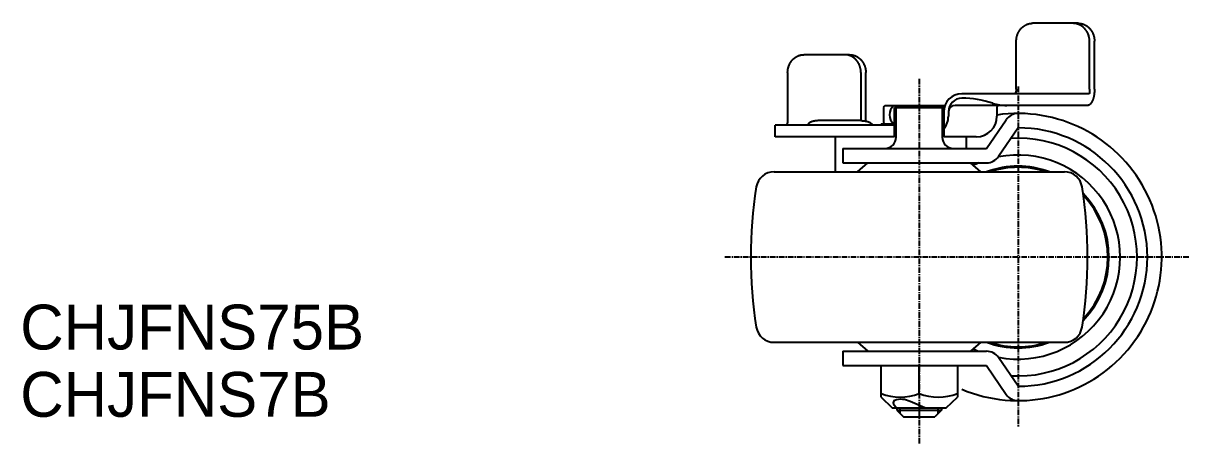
# Model space of a CAD drawing. Extents: x -2392 to -2126, y -907 to -440.
# Drawn here: x -2385.8 to -2126.4, y -907 to -813.3 of the extents above; entities that cross this region are included whole.
import ezdxf

# ---------------------------------------------------------------- set-up
doc = ezdxf.new("R2010")
doc.units = 0
doc.linetypes.add('CENTER', pattern=[2, 1.25, -0.25, 0.25, -0.25])
doc.layers.get('0').update_dxf_attribs({"linetype": 'CONTINUOUS'})
doc.layers.add('CENTER', color=1, linetype='CENTER')

msp = doc.modelspace()

# ---------------------------------------------------------------- linework, layer by layer
at = {"color": 7, "linetype": 'CONTINUOUS'}
for p, q in [((-2150.95, -813.29), (-2161.11, -813.29)), ((-2164.74, -827.99), (-2164.74, -817.29)), ((-2148.42, -827.99), (-2148.42, -817.29)), ((-2148.42, -827.99), (-2148.42, -817.29)), ((-2147.32, -827.99), (-2147.32, -817.29)), ((-2201.85, -820.29), (-2212.01, -820.29)), ((-2215.64, -824.29), (-2215.64, -834.99)), ((-2199.33, -824.29), (-2199.33, -834.99)), ((-2198.23, -834.99), (-2198.23, -824.29)), ((-2148.48, -828.99), (-2176.85, -828.99)), ((-2194.29, -832.06), (-2194.29, -835.32)), ((-2180.63, -831.69), (-2193.97, -831.69)), ((-2191.85, -838.59), (-2191.85, -832.09)), ((-2191.85, -832.09), (-2180.85, -832.09)), ((-2191.48, -838.69), (-2191.48, -832.09)), ((-2181.22, -832.09), (-2181.22, -838.69)), ((-2180.85, -832.09), (-2180.85, -838.59)), ((-2148.85, -831.59), (-2178.35, -831.59)), ((-2169.03, -831.99), (-2169.03, -833.99)), ((-2199.35, -834.99), (-2208.64, -834.99)), ((-2179.85, -832.99), (-2179.85, -833.99)), ((-2171.35, -841.19), (-2167, -834.79)), ((-2191.85, -835.99), (-2218.4, -835.99)), ((-2218.4, -838.59), (-2218.4, -835.99)), ((-2194.85, -835.69), (-2191.85, -835.69)), ((-2194.85, -835.69), (-2194.85, -835.99)), ((-2164.35, -836.59), (-2168.71, -842.99)), ((-2191.85, -838.59), (-2218.4, -838.59)), ((-2204.95, -846.39), (-2204.95, -838.59)), ((-2173.63, -838.59), (-2180.85, -838.59)), ((-2175.85, -841.19), (-2175.85, -838.59)), ((-2203.35, -841.19), (-2171.35, -841.19)), ((-2203.35, -841.19), (-2203.35, -844.39)), ((-2203.35, -844.39), (-2171.35, -844.39)), ((-2200.05, -846.39), (-2197.8, -844.39)), ((-2172.65, -846.39), (-2174.9, -844.39)), ((-2218.67, -846.39), (-2154.03, -846.39)), ((-2218.67, -884.39), (-2154.03, -884.39)), ((-2200.05, -884.39), (-2197.8, -886.39)), ((-2172.65, -884.39), (-2174.9, -886.39)), ((-2203.35, -886.39), (-2171.35, -886.39)), ((-2203.35, -886.39), (-2203.35, -889.59)), ((-2203.35, -889.59), (-2171.35, -889.59)), ((-2194.85, -896.59), (-2194.85, -889.59)), ((-2186.35, -895.83), (-2186.35, -889.59)), ((-2177.85, -889.59), (-2177.85, -896.59)), ((-2171.35, -889.59), (-2167, -895.99)), ((-2164.35, -894.19), (-2168.71, -887.79)), ((-2194.85, -896.59), (-2192.35, -898.99)), ((-2185.08, -898.99), (-2188.37, -897.59)), ((-2180.35, -898.99), (-2177.85, -896.59)), ((-2192.35, -898.99), (-2180.35, -898.99)), ((-2191.83, -898.49), (-2192.07, -898.06)), ((-2191.5, -898.99), (-2191.83, -898.49)), ((-2191.35, -898.99), (-2191.35, -899.49)), ((-2191.35, -899.49), (-2181.35, -899.49)), ((-2191.35, -899.49), (-2189.85, -900.99)), ((-2181.35, -899.49), (-2182.85, -900.99)), ((-2181.35, -898.99), (-2181.35, -899.49)), ((-2189.85, -900.99), (-2182.85, -900.99))]:
    msp.add_line(p, q, dxfattribs=at)
at = {"color": 3, "linetype": 'CONTINUOUS'}
for p, q in [((-2190.6, -900.24), (-2190.6, -898.99)), ((-2182.1, -900.24), (-2182.1, -898.99))]:
    msp.add_line(p, q, dxfattribs=at)
at = {"color": 7, "linetype": 'CONTINUOUS'}
for points in [[(-2164.74, -817.29, 0), (-2164.74, -817.24, 0), (-2164.74, -817.19, 0), (-2164.73, -817.14, 0), (-2164.73, -817.09, 0), (-2164.73, -817.04, 0), (-2164.73, -816.99, 0), (-2164.72, -816.94, 0), (-2164.72, -816.89, 0), (-2164.71, -816.85, 0), (-2164.71, -816.8, 0), (-2164.7, -816.75, 0), (-2164.7, -816.7, 0), (-2164.69, -816.65, 0), (-2164.68, -816.6, 0), (-2164.68, -816.55, 0), (-2164.67, -816.51, 0), (-2164.66, -816.46, 0), (-2164.65, -816.41, 0), (-2164.64, -816.36, 0), (-2164.63, -816.31, 0), (-2164.62, -816.27, 0), (-2164.61, -816.22, 0), (-2164.59, -816.17, 0), (-2164.58, -816.13, 0), (-2164.57, -816.08, 0), (-2164.55, -816.03, 0), (-2164.54, -815.99, 0), (-2164.52, -815.94, 0), (-2164.51, -815.89, 0), (-2164.49, -815.85, 0), (-2164.48, -815.8, 0), (-2164.46, -815.76, 0), (-2164.44, -815.71, 0), (-2164.43, -815.67, 0), (-2164.41, -815.62, 0), (-2164.39, -815.58, 0), (-2164.37, -815.53, 0), (-2164.35, -815.49, 0), (-2164.33, -815.45, 0), (-2164.31, -815.4, 0), (-2164.29, -815.36, 0), (-2164.27, -815.32, 0), (-2164.24, -815.27, 0), (-2164.22, -815.23, 0), (-2164.2, -815.19, 0), (-2164.17, -815.15, 0), (-2164.15, -815.11, 0), (-2164.13, -815.07, 0), (-2164.1, -815.02, 0), (-2164.08, -814.98, 0), (-2164.05, -814.94, 0), (-2164.02, -814.9, 0), (-2164, -814.86, 0), (-2163.97, -814.83, 0), (-2163.94, -814.79, 0), (-2163.91, -814.75, 0), (-2163.89, -814.71, 0), (-2163.86, -814.67, 0), (-2163.83, -814.64, 0), (-2163.8, -814.6, 0), (-2163.77, -814.56, 0), (-2163.74, -814.53, 0), (-2163.71, -814.49, 0), (-2163.67, -814.46, 0), (-2163.64, -814.42, 0), (-2163.61, -814.39, 0), (-2163.58, -814.36, 0), (-2163.55, -814.32, 0), (-2163.51, -814.29, 0), (-2163.48, -814.26, 0), (-2163.45, -814.23, 0), (-2163.41, -814.2, 0), (-2163.38, -814.16, 0), (-2163.34, -814.13, 0), (-2163.31, -814.1, 0), (-2163.27, -814.08, 0), (-2163.23, -814.05, 0), (-2163.2, -814.02, 0), (-2163.16, -813.99, 0), (-2163.13, -813.96, 0), (-2163.09, -813.93, 0), (-2163.05, -813.91, 0), (-2163.01, -813.88, 0), (-2162.98, -813.86, 0), (-2162.94, -813.83, 0), (-2162.9, -813.81, 0), (-2162.86, -813.78, 0), (-2162.82, -813.76, 0), (-2162.78, -813.74, 0), (-2162.74, -813.72, 0), (-2162.7, -813.69, 0), (-2162.66, -813.67, 0), (-2162.62, -813.65, 0), (-2162.58, -813.63, 0), (-2162.54, -813.61, 0), (-2162.5, -813.59, 0), (-2162.46, -813.57, 0), (-2162.42, -813.55, 0), (-2162.37, -813.54, 0), (-2162.33, -813.52, 0), (-2162.29, -813.5, 0), (-2162.25, -813.49, 0), (-2162.21, -813.47, 0), (-2162.16, -813.46, 0), (-2162.12, -813.45, 0), (-2162.08, -813.43, 0), (-2162.04, -813.42, 0), (-2161.99, -813.41, 0), (-2161.95, -813.4, 0), (-2161.91, -813.38, 0), (-2161.86, -813.37, 0), (-2161.82, -813.36, 0), (-2161.77, -813.35, 0), (-2161.73, -813.35, 0), (-2161.69, -813.34, 0), (-2161.64, -813.33, 0), (-2161.6, -813.32, 0), (-2161.56, -813.32, 0), (-2161.51, -813.31, 0), (-2161.47, -813.31, 0), (-2161.42, -813.3, 0), (-2161.38, -813.3, 0), (-2161.33, -813.29, 0), (-2161.29, -813.29, 0), (-2161.24, -813.29, 0), (-2161.2, -813.29, 0), (-2161.16, -813.29, 0), (-2161.11, -813.29, 0)], [(-2148.42, -817.29, 0), (-2148.42, -817.24, 0), (-2148.42, -817.19, 0), (-2148.43, -817.14, 0), (-2148.43, -817.09, 0), (-2148.43, -817.04, 0), (-2148.43, -816.99, 0), (-2148.44, -816.94, 0), (-2148.44, -816.89, 0), (-2148.45, -816.85, 0), (-2148.45, -816.8, 0), (-2148.46, -816.75, 0), (-2148.46, -816.7, 0), (-2148.47, -816.65, 0), (-2148.48, -816.6, 0), (-2148.49, -816.55, 0), (-2148.5, -816.51, 0), (-2148.5, -816.46, 0), (-2148.51, -816.41, 0), (-2148.52, -816.36, 0), (-2148.54, -816.31, 0), (-2148.55, -816.27, 0), (-2148.56, -816.22, 0), (-2148.57, -816.17, 0), (-2148.59, -816.13, 0), (-2148.6, -816.08, 0), (-2148.61, -816.03, 0), (-2148.63, -815.99, 0), (-2148.64, -815.94, 0), (-2148.66, -815.89, 0), (-2148.68, -815.85, 0), (-2148.69, -815.8, 0), (-2148.71, -815.76, 0), (-2148.73, -815.71, 0), (-2148.75, -815.67, 0), (-2148.76, -815.62, 0), (-2148.78, -815.58, 0), (-2148.8, -815.53, 0), (-2148.82, -815.49, 0), (-2148.85, -815.45, 0), (-2148.87, -815.4, 0), (-2148.89, -815.36, 0), (-2148.91, -815.32, 0), (-2148.94, -815.27, 0), (-2148.96, -815.23, 0), (-2148.98, -815.19, 0), (-2149.01, -815.15, 0), (-2149.03, -815.11, 0), (-2149.06, -815.07, 0), (-2149.08, -815.02, 0), (-2149.11, -814.98, 0), (-2149.14, -814.94, 0), (-2149.16, -814.9, 0), (-2149.19, -814.86, 0), (-2149.22, -814.83, 0), (-2149.25, -814.79, 0), (-2149.28, -814.75, 0), (-2149.31, -814.71, 0), (-2149.34, -814.67, 0), (-2149.37, -814.64, 0), (-2149.4, -814.6, 0), (-2149.43, -814.56, 0), (-2149.46, -814.53, 0), (-2149.49, -814.49, 0), (-2149.53, -814.46, 0), (-2149.56, -814.42, 0), (-2149.59, -814.39, 0), (-2149.63, -814.36, 0), (-2149.66, -814.32, 0), (-2149.69, -814.29, 0), (-2149.73, -814.26, 0), (-2149.76, -814.23, 0), (-2149.8, -814.2, 0), (-2149.84, -814.16, 0), (-2149.87, -814.13, 0), (-2149.91, -814.1, 0), (-2149.94, -814.08, 0), (-2149.98, -814.05, 0), (-2150.02, -814.02, 0), (-2150.06, -813.99, 0), (-2150.1, -813.96, 0), (-2150.13, -813.93, 0), (-2150.17, -813.91, 0), (-2150.21, -813.88, 0), (-2150.25, -813.86, 0), (-2150.29, -813.83, 0), (-2150.33, -813.81, 0), (-2150.37, -813.78, 0), (-2150.41, -813.76, 0), (-2150.45, -813.74, 0), (-2150.49, -813.72, 0), (-2150.54, -813.69, 0), (-2150.58, -813.67, 0), (-2150.62, -813.65, 0), (-2150.66, -813.63, 0), (-2150.7, -813.61, 0), (-2150.75, -813.59, 0), (-2150.79, -813.57, 0), (-2150.83, -813.55, 0), (-2150.88, -813.54, 0), (-2150.92, -813.52, 0), (-2150.96, -813.5, 0), (-2151.01, -813.49, 0), (-2151.05, -813.47, 0), (-2151.09, -813.46, 0), (-2151.14, -813.45, 0), (-2151.18, -813.43, 0), (-2151.23, -813.42, 0), (-2151.27, -813.41, 0), (-2151.32, -813.4, 0), (-2151.36, -813.38, 0), (-2151.41, -813.37, 0), (-2151.45, -813.36, 0), (-2151.5, -813.35, 0), (-2151.54, -813.35, 0), (-2151.59, -813.34, 0), (-2151.63, -813.33, 0), (-2151.68, -813.32, 0), (-2151.73, -813.32, 0), (-2151.77, -813.31, 0), (-2151.82, -813.31, 0), (-2151.86, -813.3, 0), (-2151.91, -813.3, 0), (-2151.96, -813.29, 0), (-2152, -813.29, 0), (-2152.05, -813.29, 0), (-2152.09, -813.29, 0), (-2152.14, -813.29, 0), (-2152.19, -813.29, 0)], [(-2150.95, -813.29, 0), (-2150.9, -813.29, 0), (-2150.86, -813.29, 0), (-2150.82, -813.29, 0), (-2150.77, -813.29, 0), (-2150.73, -813.29, 0), (-2150.68, -813.3, 0), (-2150.64, -813.3, 0), (-2150.59, -813.31, 0), (-2150.55, -813.31, 0), (-2150.51, -813.32, 0), (-2150.46, -813.32, 0), (-2150.42, -813.33, 0), (-2150.37, -813.34, 0), (-2150.33, -813.35, 0), (-2150.29, -813.35, 0), (-2150.24, -813.36, 0), (-2150.2, -813.37, 0), (-2150.16, -813.38, 0), (-2150.11, -813.4, 0), (-2150.07, -813.41, 0), (-2150.03, -813.42, 0), (-2149.98, -813.43, 0), (-2149.94, -813.45, 0), (-2149.9, -813.46, 0), (-2149.85, -813.47, 0), (-2149.81, -813.49, 0), (-2149.77, -813.5, 0), (-2149.73, -813.52, 0), (-2149.69, -813.54, 0), (-2149.64, -813.55, 0), (-2149.6, -813.57, 0), (-2149.56, -813.59, 0), (-2149.52, -813.61, 0), (-2149.48, -813.63, 0), (-2149.44, -813.65, 0), (-2149.4, -813.67, 0), (-2149.36, -813.69, 0), (-2149.32, -813.72, 0), (-2149.28, -813.74, 0), (-2149.24, -813.76, 0), (-2149.2, -813.78, 0), (-2149.16, -813.81, 0), (-2149.12, -813.83, 0), (-2149.09, -813.86, 0), (-2149.05, -813.88, 0), (-2149.01, -813.91, 0), (-2148.97, -813.93, 0), (-2148.94, -813.96, 0), (-2148.9, -813.99, 0), (-2148.86, -814.02, 0), (-2148.83, -814.05, 0), (-2148.79, -814.08, 0), (-2148.75, -814.1, 0), (-2148.72, -814.13, 0), (-2148.68, -814.16, 0), (-2148.65, -814.2, 0), (-2148.62, -814.23, 0), (-2148.58, -814.26, 0), (-2148.55, -814.29, 0), (-2148.51, -814.32, 0), (-2148.48, -814.36, 0), (-2148.45, -814.39, 0), (-2148.42, -814.42, 0), (-2148.39, -814.46, 0), (-2148.35, -814.49, 0), (-2148.32, -814.53, 0), (-2148.29, -814.56, 0), (-2148.26, -814.6, 0), (-2148.23, -814.64, 0), (-2148.2, -814.67, 0), (-2148.18, -814.71, 0), (-2148.15, -814.75, 0), (-2148.12, -814.79, 0), (-2148.09, -814.83, 0), (-2148.06, -814.86, 0), (-2148.04, -814.9, 0), (-2148.01, -814.94, 0), (-2147.99, -814.98, 0), (-2147.96, -815.02, 0), (-2147.94, -815.07, 0), (-2147.91, -815.11, 0), (-2147.89, -815.15, 0), (-2147.86, -815.19, 0), (-2147.84, -815.23, 0), (-2147.82, -815.27, 0), (-2147.8, -815.32, 0), (-2147.77, -815.36, 0), (-2147.75, -815.4, 0), (-2147.73, -815.45, 0), (-2147.71, -815.49, 0), (-2147.69, -815.53, 0), (-2147.67, -815.58, 0), (-2147.65, -815.62, 0), (-2147.64, -815.67, 0), (-2147.62, -815.71, 0), (-2147.6, -815.76, 0), (-2147.58, -815.8, 0), (-2147.57, -815.85, 0), (-2147.55, -815.89, 0), (-2147.54, -815.94, 0), (-2147.52, -815.99, 0), (-2147.51, -816.03, 0), (-2147.49, -816.08, 0), (-2147.48, -816.13, 0), (-2147.47, -816.17, 0), (-2147.46, -816.22, 0), (-2147.44, -816.27, 0), (-2147.43, -816.31, 0), (-2147.42, -816.36, 0), (-2147.41, -816.41, 0), (-2147.4, -816.46, 0), (-2147.39, -816.51, 0), (-2147.39, -816.55, 0), (-2147.38, -816.6, 0), (-2147.37, -816.65, 0), (-2147.36, -816.7, 0), (-2147.36, -816.75, 0), (-2147.35, -816.8, 0), (-2147.35, -816.85, 0), (-2147.34, -816.89, 0), (-2147.34, -816.94, 0), (-2147.33, -816.99, 0), (-2147.33, -817.04, 0), (-2147.33, -817.09, 0), (-2147.33, -817.14, 0), (-2147.33, -817.19, 0), (-2147.32, -817.24, 0), (-2147.32, -817.29, 0)], [(-2215.64, -824.29, 0), (-2215.64, -824.24, 0), (-2215.64, -824.19, 0), (-2215.64, -824.14, 0), (-2215.64, -824.09, 0), (-2215.63, -824.04, 0), (-2215.63, -823.99, 0), (-2215.63, -823.94, 0), (-2215.62, -823.89, 0), (-2215.62, -823.85, 0), (-2215.61, -823.8, 0), (-2215.61, -823.75, 0), (-2215.6, -823.7, 0), (-2215.59, -823.65, 0), (-2215.59, -823.6, 0), (-2215.58, -823.55, 0), (-2215.57, -823.51, 0), (-2215.56, -823.46, 0), (-2215.55, -823.41, 0), (-2215.54, -823.36, 0), (-2215.53, -823.32, 0), (-2215.52, -823.27, 0), (-2215.51, -823.22, 0), (-2215.5, -823.17, 0), (-2215.48, -823.13, 0), (-2215.47, -823.08, 0), (-2215.46, -823.03, 0), (-2215.44, -822.99, 0), (-2215.43, -822.94, 0), (-2215.41, -822.89, 0), (-2215.4, -822.85, 0), (-2215.38, -822.8, 0), (-2215.36, -822.76, 0), (-2215.35, -822.71, 0), (-2215.33, -822.67, 0), (-2215.31, -822.62, 0), (-2215.29, -822.58, 0), (-2215.27, -822.53, 0), (-2215.25, -822.49, 0), (-2215.23, -822.45, 0), (-2215.21, -822.4, 0), (-2215.19, -822.36, 0), (-2215.17, -822.32, 0), (-2215.15, -822.27, 0), (-2215.12, -822.23, 0), (-2215.1, -822.19, 0), (-2215.08, -822.15, 0), (-2215.05, -822.11, 0), (-2215.03, -822.07, 0), (-2215, -822.02, 0), (-2214.98, -821.98, 0), (-2214.95, -821.94, 0), (-2214.93, -821.9, 0), (-2214.9, -821.87, 0), (-2214.87, -821.83, 0), (-2214.85, -821.79, 0), (-2214.82, -821.75, 0), (-2214.79, -821.71, 0), (-2214.76, -821.67, 0), (-2214.73, -821.64, 0), (-2214.7, -821.6, 0), (-2214.67, -821.57, 0), (-2214.64, -821.53, 0), (-2214.61, -821.49, 0), (-2214.58, -821.46, 0), (-2214.55, -821.42, 0), (-2214.51, -821.39, 0), (-2214.48, -821.36, 0), (-2214.45, -821.32, 0), (-2214.42, -821.29, 0), (-2214.38, -821.26, 0), (-2214.35, -821.23, 0), (-2214.31, -821.19, 0), (-2214.28, -821.16, 0), (-2214.25, -821.13, 0), (-2214.21, -821.1, 0), (-2214.17, -821.08, 0), (-2214.14, -821.05, 0), (-2214.1, -821.02, 0), (-2214.07, -820.99, 0), (-2214.03, -820.96, 0), (-2213.99, -820.93, 0), (-2213.95, -820.91, 0), (-2213.92, -820.88, 0), (-2213.88, -820.86, 0), (-2213.84, -820.83, 0), (-2213.8, -820.81, 0), (-2213.76, -820.78, 0), (-2213.72, -820.76, 0), (-2213.68, -820.74, 0), (-2213.64, -820.72, 0), (-2213.6, -820.69, 0), (-2213.56, -820.67, 0), (-2213.52, -820.65, 0), (-2213.48, -820.63, 0), (-2213.44, -820.61, 0), (-2213.4, -820.59, 0), (-2213.36, -820.57, 0), (-2213.32, -820.55, 0), (-2213.28, -820.54, 0), (-2213.24, -820.52, 0), (-2213.19, -820.5, 0), (-2213.15, -820.49, 0), (-2213.11, -820.47, 0), (-2213.07, -820.46, 0), (-2213.02, -820.45, 0), (-2212.98, -820.43, 0), (-2212.94, -820.42, 0), (-2212.9, -820.41, 0), (-2212.85, -820.4, 0), (-2212.81, -820.38, 0), (-2212.77, -820.37, 0), (-2212.72, -820.36, 0), (-2212.68, -820.35, 0), (-2212.63, -820.35, 0), (-2212.59, -820.34, 0), (-2212.55, -820.33, 0), (-2212.5, -820.32, 0), (-2212.46, -820.32, 0), (-2212.41, -820.31, 0), (-2212.37, -820.31, 0), (-2212.33, -820.3, 0), (-2212.28, -820.3, 0), (-2212.24, -820.29, 0), (-2212.19, -820.29, 0), (-2212.15, -820.29, 0), (-2212.1, -820.29, 0), (-2212.06, -820.29, 0), (-2212.01, -820.29, 0)], [(-2199.33, -824.29, 0), (-2199.33, -824.24, 0), (-2199.33, -824.19, 0), (-2199.33, -824.14, 0), (-2199.33, -824.09, 0), (-2199.33, -824.04, 0), (-2199.34, -823.99, 0), (-2199.34, -823.94, 0), (-2199.34, -823.89, 0), (-2199.35, -823.85, 0), (-2199.35, -823.8, 0), (-2199.36, -823.75, 0), (-2199.37, -823.7, 0), (-2199.37, -823.65, 0), (-2199.38, -823.6, 0), (-2199.39, -823.55, 0), (-2199.4, -823.51, 0), (-2199.41, -823.46, 0), (-2199.41, -823.41, 0), (-2199.42, -823.36, 0), (-2199.44, -823.32, 0), (-2199.45, -823.27, 0), (-2199.46, -823.22, 0), (-2199.47, -823.17, 0), (-2199.48, -823.13, 0), (-2199.5, -823.08, 0), (-2199.51, -823.03, 0), (-2199.52, -822.99, 0), (-2199.54, -822.94, 0), (-2199.55, -822.89, 0), (-2199.57, -822.85, 0), (-2199.59, -822.8, 0), (-2199.6, -822.76, 0), (-2199.62, -822.71, 0), (-2199.64, -822.67, 0), (-2199.66, -822.62, 0), (-2199.67, -822.58, 0), (-2199.69, -822.53, 0), (-2199.71, -822.49, 0), (-2199.73, -822.45, 0), (-2199.75, -822.4, 0), (-2199.78, -822.36, 0), (-2199.8, -822.32, 0), (-2199.82, -822.27, 0), (-2199.84, -822.23, 0), (-2199.87, -822.19, 0), (-2199.89, -822.15, 0), (-2199.91, -822.11, 0), (-2199.94, -822.07, 0), (-2199.96, -822.02, 0), (-2199.99, -821.98, 0), (-2200.01, -821.94, 0), (-2200.04, -821.9, 0), (-2200.07, -821.87, 0), (-2200.09, -821.83, 0), (-2200.12, -821.79, 0), (-2200.15, -821.75, 0), (-2200.18, -821.71, 0), (-2200.21, -821.67, 0), (-2200.24, -821.64, 0), (-2200.27, -821.6, 0), (-2200.3, -821.57, 0), (-2200.33, -821.53, 0), (-2200.36, -821.49, 0), (-2200.39, -821.46, 0), (-2200.42, -821.42, 0), (-2200.45, -821.39, 0), (-2200.48, -821.36, 0), (-2200.52, -821.32, 0), (-2200.55, -821.29, 0), (-2200.58, -821.26, 0), (-2200.62, -821.23, 0), (-2200.65, -821.19, 0), (-2200.69, -821.16, 0), (-2200.72, -821.13, 0), (-2200.76, -821.1, 0), (-2200.79, -821.08, 0), (-2200.83, -821.05, 0), (-2200.86, -821.02, 0), (-2200.9, -820.99, 0), (-2200.94, -820.96, 0), (-2200.97, -820.93, 0), (-2201.01, -820.91, 0), (-2201.05, -820.88, 0), (-2201.09, -820.86, 0), (-2201.13, -820.83, 0), (-2201.16, -820.81, 0), (-2201.2, -820.78, 0), (-2201.24, -820.76, 0), (-2201.28, -820.74, 0), (-2201.32, -820.72, 0), (-2201.36, -820.69, 0), (-2201.4, -820.67, 0), (-2201.44, -820.65, 0), (-2201.48, -820.63, 0), (-2201.52, -820.61, 0), (-2201.56, -820.59, 0), (-2201.61, -820.57, 0), (-2201.65, -820.55, 0), (-2201.69, -820.54, 0), (-2201.73, -820.52, 0), (-2201.77, -820.5, 0), (-2201.81, -820.49, 0), (-2201.86, -820.47, 0), (-2201.9, -820.46, 0), (-2201.94, -820.45, 0), (-2201.98, -820.43, 0), (-2202.03, -820.42, 0), (-2202.07, -820.41, 0), (-2202.11, -820.4, 0), (-2202.16, -820.38, 0), (-2202.2, -820.37, 0), (-2202.24, -820.36, 0), (-2202.29, -820.35, 0), (-2202.33, -820.35, 0), (-2202.38, -820.34, 0), (-2202.42, -820.33, 0), (-2202.46, -820.32, 0), (-2202.51, -820.32, 0), (-2202.55, -820.31, 0), (-2202.6, -820.31, 0), (-2202.64, -820.3, 0), (-2202.69, -820.3, 0), (-2202.73, -820.29, 0), (-2202.77, -820.29, 0), (-2202.82, -820.29, 0), (-2202.86, -820.29, 0), (-2202.91, -820.29, 0), (-2202.95, -820.29, 0)], [(-2201.85, -820.29, 0), (-2201.81, -820.29, 0), (-2201.76, -820.29, 0), (-2201.72, -820.29, 0), (-2201.68, -820.29, 0), (-2201.63, -820.29, 0), (-2201.59, -820.3, 0), (-2201.54, -820.3, 0), (-2201.5, -820.31, 0), (-2201.45, -820.31, 0), (-2201.41, -820.32, 0), (-2201.37, -820.32, 0), (-2201.32, -820.33, 0), (-2201.28, -820.34, 0), (-2201.23, -820.35, 0), (-2201.19, -820.35, 0), (-2201.15, -820.36, 0), (-2201.1, -820.37, 0), (-2201.06, -820.38, 0), (-2201.02, -820.4, 0), (-2200.97, -820.41, 0), (-2200.93, -820.42, 0), (-2200.89, -820.43, 0), (-2200.84, -820.45, 0), (-2200.8, -820.46, 0), (-2200.76, -820.47, 0), (-2200.72, -820.49, 0), (-2200.67, -820.5, 0), (-2200.63, -820.52, 0), (-2200.59, -820.54, 0), (-2200.55, -820.55, 0), (-2200.51, -820.57, 0), (-2200.47, -820.59, 0), (-2200.42, -820.61, 0), (-2200.38, -820.63, 0), (-2200.34, -820.65, 0), (-2200.3, -820.67, 0), (-2200.26, -820.69, 0), (-2200.22, -820.72, 0), (-2200.18, -820.74, 0), (-2200.14, -820.76, 0), (-2200.1, -820.78, 0), (-2200.07, -820.81, 0), (-2200.03, -820.83, 0), (-2199.99, -820.86, 0), (-2199.95, -820.88, 0), (-2199.91, -820.91, 0), (-2199.88, -820.93, 0), (-2199.84, -820.96, 0), (-2199.8, -820.99, 0), (-2199.77, -821.02, 0), (-2199.73, -821.05, 0), (-2199.69, -821.08, 0), (-2199.66, -821.1, 0), (-2199.62, -821.13, 0), (-2199.59, -821.16, 0), (-2199.55, -821.19, 0), (-2199.52, -821.23, 0), (-2199.49, -821.26, 0), (-2199.45, -821.29, 0), (-2199.42, -821.32, 0), (-2199.39, -821.36, 0), (-2199.35, -821.39, 0), (-2199.32, -821.42, 0), (-2199.29, -821.46, 0), (-2199.26, -821.49, 0), (-2199.23, -821.53, 0), (-2199.2, -821.57, 0), (-2199.17, -821.6, 0), (-2199.14, -821.64, 0), (-2199.11, -821.67, 0), (-2199.08, -821.71, 0), (-2199.05, -821.75, 0), (-2199.02, -821.79, 0), (-2198.99, -821.83, 0), (-2198.97, -821.87, 0), (-2198.94, -821.9, 0), (-2198.91, -821.94, 0), (-2198.89, -821.98, 0), (-2198.86, -822.02, 0), (-2198.84, -822.07, 0), (-2198.81, -822.11, 0), (-2198.79, -822.15, 0), (-2198.77, -822.19, 0), (-2198.74, -822.23, 0), (-2198.72, -822.27, 0), (-2198.7, -822.32, 0), (-2198.68, -822.36, 0), (-2198.66, -822.4, 0), (-2198.64, -822.45, 0), (-2198.61, -822.49, 0), (-2198.6, -822.53, 0), (-2198.58, -822.58, 0), (-2198.56, -822.62, 0), (-2198.54, -822.67, 0), (-2198.52, -822.71, 0), (-2198.5, -822.76, 0), (-2198.49, -822.8, 0), (-2198.47, -822.85, 0), (-2198.45, -822.89, 0), (-2198.44, -822.94, 0), (-2198.42, -822.99, 0), (-2198.41, -823.03, 0), (-2198.4, -823.08, 0), (-2198.38, -823.13, 0), (-2198.37, -823.17, 0), (-2198.36, -823.22, 0), (-2198.35, -823.27, 0), (-2198.34, -823.32, 0), (-2198.33, -823.36, 0), (-2198.32, -823.41, 0), (-2198.31, -823.46, 0), (-2198.3, -823.51, 0), (-2198.29, -823.55, 0), (-2198.28, -823.6, 0), (-2198.27, -823.65, 0), (-2198.27, -823.7, 0), (-2198.26, -823.75, 0), (-2198.25, -823.8, 0), (-2198.25, -823.85, 0), (-2198.25, -823.89, 0), (-2198.24, -823.94, 0), (-2198.24, -823.99, 0), (-2198.23, -824.04, 0), (-2198.23, -824.09, 0), (-2198.23, -824.14, 0), (-2198.23, -824.19, 0), (-2198.23, -824.24, 0), (-2198.23, -824.29, 0)], [(-2164.74, -827.99, 0), (-2164.74, -828, 0), (-2164.74, -828.01, 0), (-2164.74, -828.02, 0), (-2164.74, -828.04, 0), (-2164.74, -828.05, 0), (-2164.74, -828.06, 0), (-2164.74, -828.07, 0), (-2164.74, -828.09, 0), (-2164.74, -828.1, 0), (-2164.74, -828.11, 0), (-2164.74, -828.12, 0), (-2164.74, -828.13, 0), (-2164.74, -828.15, 0), (-2164.74, -828.16, 0), (-2164.74, -828.17, 0), (-2164.74, -828.18, 0), (-2164.75, -828.2, 0), (-2164.75, -828.21, 0), (-2164.75, -828.22, 0), (-2164.75, -828.23, 0), (-2164.75, -828.24, 0), (-2164.75, -828.25, 0), (-2164.75, -828.27, 0), (-2164.75, -828.28, 0), (-2164.76, -828.29, 0), (-2164.76, -828.3, 0), (-2164.76, -828.31, 0), (-2164.76, -828.32, 0), (-2164.76, -828.34, 0), (-2164.76, -828.35, 0), (-2164.77, -828.36, 0), (-2164.77, -828.37, 0), (-2164.77, -828.38, 0), (-2164.77, -828.39, 0), (-2164.77, -828.4, 0), (-2164.78, -828.41, 0), (-2164.78, -828.43, 0), (-2164.78, -828.44, 0), (-2164.78, -828.45, 0), (-2164.79, -828.46, 0), (-2164.79, -828.47, 0), (-2164.79, -828.48, 0), (-2164.79, -828.49, 0), (-2164.8, -828.5, 0), (-2164.8, -828.51, 0), (-2164.8, -828.52, 0), (-2164.8, -828.53, 0), (-2164.81, -828.54, 0), (-2164.81, -828.55, 0), (-2164.81, -828.56, 0), (-2164.82, -828.57, 0), (-2164.82, -828.58, 0), (-2164.82, -828.59, 0), (-2164.83, -828.6, 0), (-2164.83, -828.61, 0), (-2164.83, -828.62, 0), (-2164.84, -828.63, 0), (-2164.84, -828.64, 0), (-2164.84, -828.65, 0), (-2164.85, -828.66, 0), (-2164.85, -828.67, 0), (-2164.85, -828.68, 0), (-2164.86, -828.69, 0), (-2164.86, -828.7, 0), (-2164.86, -828.7, 0), (-2164.87, -828.71, 0), (-2164.87, -828.72, 0), (-2164.88, -828.73, 0), (-2164.88, -828.74, 0), (-2164.88, -828.74, 0), (-2164.89, -828.75, 0), (-2164.89, -828.76, 0), (-2164.9, -828.77, 0), (-2164.9, -828.78, 0), (-2164.9, -828.78, 0), (-2164.91, -828.79, 0), (-2164.91, -828.8, 0), (-2164.92, -828.8, 0), (-2164.92, -828.81, 0), (-2164.92, -828.82, 0), (-2164.93, -828.83, 0), (-2164.93, -828.83, 0), (-2164.94, -828.84, 0), (-2164.94, -828.85, 0), (-2164.95, -828.85, 0), (-2164.95, -828.86, 0), (-2164.96, -828.86, 0), (-2164.96, -828.87, 0), (-2164.96, -828.88, 0), (-2164.97, -828.88, 0), (-2164.97, -828.89, 0), (-2164.98, -828.89, 0), (-2164.98, -828.9, 0), (-2164.99, -828.9, 0), (-2164.99, -828.91, 0), (-2165, -828.91, 0), (-2165, -828.92, 0), (-2165.01, -828.92, 0), (-2165.01, -828.92, 0), (-2165.02, -828.93, 0), (-2165.02, -828.93, 0), (-2165.03, -828.94, 0), (-2165.03, -828.94, 0), (-2165.04, -828.94, 0), (-2165.04, -828.95, 0), (-2165.05, -828.95, 0), (-2165.05, -828.95, 0), (-2165.06, -828.96, 0), (-2165.06, -828.96, 0), (-2165.07, -828.96, 0), (-2165.07, -828.97, 0), (-2165.08, -828.97, 0), (-2165.08, -828.97, 0), (-2165.09, -828.97, 0), (-2165.09, -828.97, 0), (-2165.1, -828.98, 0), (-2165.1, -828.98, 0), (-2165.11, -828.98, 0), (-2165.11, -828.98, 0), (-2165.12, -828.98, 0), (-2165.12, -828.98, 0), (-2165.13, -828.98, 0), (-2165.13, -828.99, 0), (-2165.14, -828.99, 0), (-2165.14, -828.99, 0), (-2165.15, -828.99, 0), (-2165.15, -828.99, 0), (-2165.16, -828.99, 0)], [(-2147.32, -827.99, 0), (-2147.32, -828.03, 0), (-2147.32, -828.08, 0), (-2147.33, -828.12, 0), (-2147.33, -828.16, 0), (-2147.33, -828.21, 0), (-2147.33, -828.25, 0), (-2147.33, -828.3, 0), (-2147.33, -828.34, 0), (-2147.33, -828.38, 0), (-2147.34, -828.43, 0), (-2147.34, -828.47, 0), (-2147.34, -828.52, 0), (-2147.34, -828.56, 0), (-2147.35, -828.6, 0), (-2147.35, -828.65, 0), (-2147.35, -828.69, 0), (-2147.36, -828.73, 0), (-2147.36, -828.78, 0), (-2147.37, -828.82, 0), (-2147.37, -828.86, 0), (-2147.37, -828.9, 0), (-2147.38, -828.95, 0), (-2147.38, -828.99, 0), (-2147.39, -829.03, 0), (-2147.4, -829.08, 0), (-2147.4, -829.12, 0), (-2147.41, -829.16, 0), (-2147.41, -829.2, 0), (-2147.42, -829.24, 0), (-2147.43, -829.28, 0), (-2147.43, -829.32, 0), (-2147.44, -829.36, 0), (-2147.45, -829.41, 0), (-2147.45, -829.45, 0), (-2147.46, -829.49, 0), (-2147.47, -829.53, 0), (-2147.48, -829.57, 0), (-2147.49, -829.61, 0), (-2147.5, -829.64, 0), (-2147.5, -829.68, 0), (-2147.51, -829.72, 0), (-2147.52, -829.76, 0), (-2147.53, -829.8, 0), (-2147.54, -829.84, 0), (-2147.55, -829.88, 0), (-2147.56, -829.91, 0), (-2147.57, -829.95, 0), (-2147.58, -829.99, 0), (-2147.59, -830.02, 0), (-2147.6, -830.06, 0), (-2147.61, -830.1, 0), (-2147.62, -830.13, 0), (-2147.63, -830.17, 0), (-2147.65, -830.2, 0), (-2147.66, -830.24, 0), (-2147.67, -830.27, 0), (-2147.68, -830.3, 0), (-2147.69, -830.34, 0), (-2147.71, -830.37, 0), (-2147.72, -830.4, 0), (-2147.73, -830.44, 0), (-2147.74, -830.47, 0), (-2147.76, -830.5, 0), (-2147.77, -830.53, 0), (-2147.78, -830.56, 0), (-2147.8, -830.6, 0), (-2147.81, -830.62, 0), (-2147.82, -830.65, 0), (-2147.84, -830.68, 0), (-2147.85, -830.71, 0), (-2147.87, -830.74, 0), (-2147.88, -830.77, 0), (-2147.89, -830.8, 0), (-2147.91, -830.83, 0), (-2147.92, -830.85, 0), (-2147.94, -830.88, 0), (-2147.95, -830.9, 0), (-2147.97, -830.93, 0), (-2147.98, -830.96, 0), (-2148, -830.98, 0), (-2148.02, -831, 0), (-2148.03, -831.03, 0), (-2148.05, -831.05, 0), (-2148.06, -831.08, 0), (-2148.08, -831.1, 0), (-2148.1, -831.12, 0), (-2148.11, -831.14, 0), (-2148.13, -831.16, 0), (-2148.14, -831.18, 0), (-2148.16, -831.2, 0), (-2148.18, -831.22, 0), (-2148.2, -831.24, 0), (-2148.21, -831.26, 0), (-2148.23, -831.28, 0), (-2148.25, -831.3, 0), (-2148.26, -831.31, 0), (-2148.28, -831.33, 0), (-2148.3, -831.35, 0), (-2148.32, -831.36, 0), (-2148.33, -831.38, 0), (-2148.35, -831.39, 0), (-2148.37, -831.41, 0), (-2148.39, -831.42, 0), (-2148.4, -831.43, 0), (-2148.42, -831.45, 0), (-2148.44, -831.46, 0), (-2148.46, -831.47, 0), (-2148.48, -831.48, 0), (-2148.49, -831.49, 0), (-2148.51, -831.5, 0), (-2148.53, -831.51, 0), (-2148.55, -831.52, 0), (-2148.57, -831.53, 0), (-2148.59, -831.53, 0), (-2148.6, -831.54, 0), (-2148.62, -831.55, 0), (-2148.64, -831.55, 0), (-2148.66, -831.56, 0), (-2148.68, -831.57, 0), (-2148.7, -831.57, 0), (-2148.72, -831.57, 0), (-2148.73, -831.58, 0), (-2148.75, -831.58, 0), (-2148.77, -831.58, 0), (-2148.79, -831.59, 0), (-2148.81, -831.59, 0), (-2148.83, -831.59, 0), (-2148.85, -831.59, 0)], [(-2148.42, -827.99, 0), (-2148.42, -827.99, 0), (-2148.42, -828, 0), (-2148.42, -828.01, 0), (-2148.42, -828.02, 0), (-2148.42, -828.03, 0), (-2148.42, -828.03, 0), (-2148.42, -828.04, 0), (-2148.42, -828.05, 0), (-2148.42, -828.06, 0), (-2148.42, -828.07, 0), (-2148.42, -828.07, 0), (-2148.42, -828.08, 0), (-2148.42, -828.09, 0), (-2148.42, -828.1, 0), (-2148.42, -828.11, 0), (-2148.42, -828.11, 0), (-2148.42, -828.12, 0), (-2148.42, -828.13, 0), (-2148.42, -828.14, 0), (-2148.42, -828.15, 0), (-2148.42, -828.15, 0), (-2148.42, -828.16, 0), (-2148.42, -828.17, 0), (-2148.43, -828.18, 0), (-2148.43, -828.18, 0), (-2148.43, -828.19, 0), (-2148.43, -828.2, 0), (-2148.43, -828.21, 0), (-2148.43, -828.22, 0), (-2148.43, -828.23, 0), (-2148.43, -828.23, 0), (-2148.43, -828.24, 0), (-2148.43, -828.25, 0), (-2148.43, -828.26, 0), (-2148.43, -828.26, 0), (-2148.43, -828.27, 0), (-2148.43, -828.28, 0), (-2148.43, -828.29, 0), (-2148.43, -828.3, 0), (-2148.43, -828.3, 0), (-2148.43, -828.31, 0), (-2148.43, -828.32, 0), (-2148.43, -828.33, 0), (-2148.43, -828.34, 0), (-2148.43, -828.34, 0), (-2148.43, -828.35, 0), (-2148.43, -828.36, 0), (-2148.43, -828.37, 0), (-2148.43, -828.37, 0), (-2148.43, -828.38, 0), (-2148.43, -828.39, 0), (-2148.43, -828.4, 0), (-2148.43, -828.41, 0), (-2148.43, -828.41, 0), (-2148.43, -828.42, 0), (-2148.43, -828.43, 0), (-2148.43, -828.44, 0), (-2148.44, -828.45, 0), (-2148.44, -828.45, 0), (-2148.44, -828.46, 0), (-2148.44, -828.47, 0), (-2148.44, -828.48, 0), (-2148.44, -828.49, 0), (-2148.44, -828.49, 0), (-2148.44, -828.5, 0), (-2148.44, -828.51, 0), (-2148.44, -828.52, 0), (-2148.44, -828.52, 0), (-2148.44, -828.53, 0), (-2148.44, -828.54, 0), (-2148.44, -828.55, 0), (-2148.44, -828.55, 0), (-2148.44, -828.56, 0), (-2148.44, -828.57, 0), (-2148.44, -828.58, 0), (-2148.44, -828.59, 0), (-2148.44, -828.59, 0), (-2148.45, -828.6, 0), (-2148.45, -828.61, 0), (-2148.45, -828.62, 0), (-2148.45, -828.62, 0), (-2148.45, -828.63, 0), (-2148.45, -828.64, 0), (-2148.45, -828.65, 0), (-2148.45, -828.66, 0), (-2148.45, -828.66, 0), (-2148.45, -828.67, 0), (-2148.45, -828.68, 0), (-2148.45, -828.69, 0), (-2148.45, -828.7, 0), (-2148.45, -828.7, 0), (-2148.45, -828.71, 0), (-2148.45, -828.72, 0), (-2148.46, -828.73, 0), (-2148.46, -828.73, 0), (-2148.46, -828.74, 0), (-2148.46, -828.75, 0), (-2148.46, -828.76, 0), (-2148.46, -828.76, 0), (-2148.46, -828.77, 0), (-2148.46, -828.78, 0), (-2148.46, -828.79, 0), (-2148.46, -828.8, 0), (-2148.46, -828.8, 0), (-2148.46, -828.81, 0), (-2148.46, -828.82, 0), (-2148.46, -828.83, 0), (-2148.47, -828.83, 0), (-2148.47, -828.84, 0), (-2148.47, -828.85, 0), (-2148.47, -828.86, 0), (-2148.47, -828.87, 0), (-2148.47, -828.87, 0), (-2148.47, -828.88, 0), (-2148.47, -828.89, 0), (-2148.47, -828.9, 0), (-2148.47, -828.9, 0), (-2148.47, -828.91, 0), (-2148.47, -828.92, 0), (-2148.48, -828.93, 0), (-2148.48, -828.93, 0), (-2148.48, -828.94, 0), (-2148.48, -828.95, 0), (-2148.48, -828.96, 0), (-2148.48, -828.96, 0), (-2148.48, -828.97, 0), (-2148.48, -828.98, 0), (-2148.48, -828.99, 0)], [(-2215.64, -834.99, 0), (-2215.64, -835, 0), (-2215.64, -835.01, 0), (-2215.64, -835.02, 0), (-2215.64, -835.04, 0), (-2215.64, -835.05, 0), (-2215.64, -835.06, 0), (-2215.64, -835.07, 0), (-2215.64, -835.09, 0), (-2215.64, -835.1, 0), (-2215.64, -835.11, 0), (-2215.64, -835.12, 0), (-2215.64, -835.13, 0), (-2215.65, -835.15, 0), (-2215.65, -835.16, 0), (-2215.65, -835.17, 0), (-2215.65, -835.18, 0), (-2215.65, -835.2, 0), (-2215.65, -835.21, 0), (-2215.65, -835.22, 0), (-2215.65, -835.23, 0), (-2215.65, -835.24, 0), (-2215.66, -835.25, 0), (-2215.66, -835.27, 0), (-2215.66, -835.28, 0), (-2215.66, -835.29, 0), (-2215.66, -835.3, 0), (-2215.66, -835.31, 0), (-2215.66, -835.32, 0), (-2215.67, -835.34, 0), (-2215.67, -835.35, 0), (-2215.67, -835.36, 0), (-2215.67, -835.37, 0), (-2215.67, -835.38, 0), (-2215.68, -835.39, 0), (-2215.68, -835.4, 0), (-2215.68, -835.41, 0), (-2215.68, -835.43, 0), (-2215.69, -835.44, 0), (-2215.69, -835.45, 0), (-2215.69, -835.46, 0), (-2215.69, -835.47, 0), (-2215.69, -835.48, 0), (-2215.7, -835.49, 0), (-2215.7, -835.5, 0), (-2215.7, -835.51, 0), (-2215.71, -835.52, 0), (-2215.71, -835.53, 0), (-2215.71, -835.54, 0), (-2215.71, -835.55, 0), (-2215.72, -835.56, 0), (-2215.72, -835.57, 0), (-2215.72, -835.58, 0), (-2215.73, -835.59, 0), (-2215.73, -835.6, 0), (-2215.73, -835.61, 0), (-2215.74, -835.62, 0), (-2215.74, -835.63, 0), (-2215.74, -835.64, 0), (-2215.75, -835.65, 0), (-2215.75, -835.66, 0), (-2215.75, -835.67, 0), (-2215.76, -835.68, 0), (-2215.76, -835.69, 0), (-2215.76, -835.7, 0), (-2215.77, -835.7, 0), (-2215.77, -835.71, 0), (-2215.78, -835.72, 0), (-2215.78, -835.73, 0), (-2215.78, -835.74, 0), (-2215.79, -835.75, 0), (-2215.79, -835.75, 0), (-2215.79, -835.76, 0), (-2215.8, -835.77, 0), (-2215.8, -835.78, 0), (-2215.81, -835.78, 0), (-2215.81, -835.79, 0), (-2215.82, -835.8, 0), (-2215.82, -835.8, 0), (-2215.82, -835.81, 0), (-2215.83, -835.82, 0), (-2215.83, -835.83, 0), (-2215.84, -835.83, 0), (-2215.84, -835.84, 0), (-2215.85, -835.85, 0), (-2215.85, -835.85, 0), (-2215.85, -835.86, 0), (-2215.86, -835.86, 0), (-2215.86, -835.87, 0), (-2215.87, -835.88, 0), (-2215.87, -835.88, 0), (-2215.88, -835.89, 0), (-2215.88, -835.89, 0), (-2215.89, -835.9, 0), (-2215.89, -835.9, 0), (-2215.9, -835.91, 0), (-2215.9, -835.91, 0), (-2215.91, -835.92, 0), (-2215.91, -835.92, 0), (-2215.92, -835.92, 0), (-2215.92, -835.93, 0), (-2215.93, -835.93, 0), (-2215.93, -835.94, 0), (-2215.94, -835.94, 0), (-2215.94, -835.94, 0), (-2215.94, -835.95, 0), (-2215.95, -835.95, 0), (-2215.95, -835.95, 0), (-2215.96, -835.96, 0), (-2215.96, -835.96, 0), (-2215.97, -835.96, 0), (-2215.98, -835.97, 0), (-2215.98, -835.97, 0), (-2215.99, -835.97, 0), (-2215.99, -835.97, 0), (-2216, -835.98, 0), (-2216, -835.98, 0), (-2216.01, -835.98, 0), (-2216.01, -835.98, 0), (-2216.02, -835.98, 0), (-2216.02, -835.98, 0), (-2216.03, -835.98, 0), (-2216.03, -835.98, 0), (-2216.04, -835.99, 0), (-2216.04, -835.99, 0), (-2216.05, -835.99, 0), (-2216.05, -835.99, 0), (-2216.06, -835.99, 0), (-2216.06, -835.99, 0)], [(-2208.64, -834.99, 0), (-2208.67, -834.99, 0), (-2208.7, -834.99, 0), (-2208.73, -834.99, 0), (-2208.76, -834.99, 0), (-2208.79, -834.99, 0), (-2208.82, -834.99, 0), (-2208.85, -834.99, 0), (-2208.88, -834.99, 0), (-2208.91, -834.99, 0), (-2208.94, -834.99, 0), (-2208.97, -835, 0), (-2209, -835, 0), (-2209.03, -835, 0), (-2209.06, -835, 0), (-2209.09, -835, 0), (-2209.12, -835.01, 0), (-2209.15, -835.01, 0), (-2209.18, -835.01, 0), (-2209.21, -835.01, 0), (-2209.24, -835.02, 0), (-2209.27, -835.02, 0), (-2209.3, -835.02, 0), (-2209.33, -835.03, 0), (-2209.36, -835.03, 0), (-2209.39, -835.03, 0), (-2209.42, -835.04, 0), (-2209.45, -835.04, 0), (-2209.48, -835.05, 0), (-2209.51, -835.05, 0), (-2209.54, -835.05, 0), (-2209.56, -835.06, 0), (-2209.59, -835.06, 0), (-2209.62, -835.07, 0), (-2209.65, -835.07, 0), (-2209.68, -835.08, 0), (-2209.7, -835.08, 0), (-2209.73, -835.09, 0), (-2209.76, -835.09, 0), (-2209.79, -835.1, 0), (-2209.81, -835.11, 0), (-2209.84, -835.11, 0), (-2209.87, -835.12, 0), (-2209.89, -835.12, 0), (-2209.92, -835.13, 0), (-2209.95, -835.14, 0), (-2209.97, -835.14, 0), (-2210, -835.15, 0), (-2210.02, -835.16, 0), (-2210.05, -835.16, 0), (-2210.08, -835.17, 0), (-2210.1, -835.18, 0), (-2210.13, -835.18, 0), (-2210.15, -835.19, 0), (-2210.17, -835.2, 0), (-2210.2, -835.21, 0), (-2210.22, -835.21, 0), (-2210.25, -835.22, 0), (-2210.27, -835.23, 0), (-2210.29, -835.24, 0), (-2210.31, -835.25, 0), (-2210.34, -835.25, 0), (-2210.36, -835.26, 0), (-2210.38, -835.27, 0), (-2210.4, -835.28, 0), (-2210.43, -835.29, 0), (-2210.45, -835.3, 0), (-2210.47, -835.31, 0), (-2210.49, -835.32, 0), (-2210.51, -835.33, 0), (-2210.53, -835.33, 0), (-2210.55, -835.34, 0), (-2210.57, -835.35, 0), (-2210.59, -835.36, 0), (-2210.61, -835.37, 0), (-2210.63, -835.38, 0), (-2210.64, -835.39, 0), (-2210.66, -835.4, 0), (-2210.68, -835.41, 0), (-2210.7, -835.42, 0), (-2210.71, -835.43, 0), (-2210.73, -835.44, 0), (-2210.75, -835.45, 0), (-2210.76, -835.46, 0), (-2210.78, -835.47, 0), (-2210.8, -835.48, 0), (-2210.81, -835.5, 0), (-2210.83, -835.5, 0), (-2210.84, -835.52, 0), (-2210.85, -835.53, 0), (-2210.87, -835.54, 0), (-2210.88, -835.55, 0), (-2210.9, -835.56, 0), (-2210.91, -835.57, 0), (-2210.92, -835.58, 0), (-2210.93, -835.59, 0), (-2210.95, -835.6, 0), (-2210.96, -835.62, 0), (-2210.97, -835.63, 0), (-2210.98, -835.64, 0), (-2210.99, -835.65, 0), (-2211, -835.66, 0), (-2211.01, -835.67, 0), (-2211.02, -835.68, 0), (-2211.03, -835.7, 0), (-2211.04, -835.71, 0), (-2211.05, -835.72, 0), (-2211.05, -835.73, 0), (-2211.06, -835.74, 0), (-2211.07, -835.76, 0), (-2211.08, -835.77, 0), (-2211.08, -835.78, 0), (-2211.09, -835.79, 0), (-2211.09, -835.8, 0), (-2211.1, -835.82, 0), (-2211.1, -835.83, 0), (-2211.11, -835.84, 0), (-2211.11, -835.85, 0), (-2211.12, -835.87, 0), (-2211.12, -835.88, 0), (-2211.12, -835.89, 0), (-2211.13, -835.9, 0), (-2211.13, -835.91, 0), (-2211.13, -835.93, 0), (-2211.13, -835.94, 0), (-2211.13, -835.95, 0), (-2211.14, -835.96, 0), (-2211.14, -835.98, 0), (-2211.14, -835.99, 0)], [(-2199.35, -834.99, 0), (-2199.32, -834.99, 0), (-2199.29, -834.99, 0), (-2199.26, -834.99, 0), (-2199.23, -834.99, 0), (-2199.2, -834.99, 0), (-2199.17, -834.99, 0), (-2199.14, -834.99, 0), (-2199.11, -834.99, 0), (-2199.08, -834.99, 0), (-2199.05, -834.99, 0), (-2199.02, -835, 0), (-2198.98, -835, 0), (-2198.95, -835, 0), (-2198.92, -835, 0), (-2198.89, -835, 0), (-2198.86, -835.01, 0), (-2198.83, -835.01, 0), (-2198.8, -835.01, 0), (-2198.77, -835.01, 0), (-2198.74, -835.02, 0), (-2198.71, -835.02, 0), (-2198.68, -835.02, 0), (-2198.66, -835.03, 0), (-2198.63, -835.03, 0), (-2198.6, -835.03, 0), (-2198.57, -835.04, 0), (-2198.54, -835.04, 0), (-2198.51, -835.05, 0), (-2198.48, -835.05, 0), (-2198.45, -835.05, 0), (-2198.42, -835.06, 0), (-2198.39, -835.06, 0), (-2198.37, -835.07, 0), (-2198.34, -835.07, 0), (-2198.31, -835.08, 0), (-2198.28, -835.08, 0), (-2198.26, -835.09, 0), (-2198.23, -835.09, 0), (-2198.2, -835.1, 0), (-2198.17, -835.11, 0), (-2198.15, -835.11, 0), (-2198.12, -835.12, 0), (-2198.09, -835.12, 0), (-2198.07, -835.13, 0), (-2198.04, -835.14, 0), (-2198.01, -835.14, 0), (-2197.99, -835.15, 0), (-2197.96, -835.16, 0), (-2197.94, -835.16, 0), (-2197.91, -835.17, 0), (-2197.89, -835.18, 0), (-2197.86, -835.18, 0), (-2197.84, -835.19, 0), (-2197.81, -835.2, 0), (-2197.79, -835.21, 0), (-2197.77, -835.21, 0), (-2197.74, -835.22, 0), (-2197.72, -835.23, 0), (-2197.7, -835.24, 0), (-2197.67, -835.25, 0), (-2197.65, -835.25, 0), (-2197.63, -835.26, 0), (-2197.61, -835.27, 0), (-2197.58, -835.28, 0), (-2197.56, -835.29, 0), (-2197.54, -835.3, 0), (-2197.52, -835.31, 0), (-2197.5, -835.32, 0), (-2197.48, -835.33, 0), (-2197.46, -835.33, 0), (-2197.44, -835.34, 0), (-2197.42, -835.35, 0), (-2197.4, -835.36, 0), (-2197.38, -835.37, 0), (-2197.36, -835.38, 0), (-2197.34, -835.39, 0), (-2197.33, -835.4, 0), (-2197.31, -835.41, 0), (-2197.29, -835.42, 0), (-2197.27, -835.43, 0), (-2197.26, -835.44, 0), (-2197.24, -835.45, 0), (-2197.22, -835.46, 0), (-2197.21, -835.47, 0), (-2197.19, -835.48, 0), (-2197.18, -835.5, 0), (-2197.16, -835.5, 0), (-2197.15, -835.52, 0), (-2197.13, -835.53, 0), (-2197.12, -835.54, 0), (-2197.1, -835.55, 0), (-2197.09, -835.56, 0), (-2197.08, -835.57, 0), (-2197.07, -835.58, 0), (-2197.05, -835.59, 0), (-2197.04, -835.6, 0), (-2197.03, -835.62, 0), (-2197.02, -835.63, 0), (-2197.01, -835.64, 0), (-2197, -835.65, 0), (-2196.99, -835.66, 0), (-2196.98, -835.67, 0), (-2196.97, -835.68, 0), (-2196.96, -835.7, 0), (-2196.95, -835.71, 0), (-2196.94, -835.72, 0), (-2196.93, -835.73, 0), (-2196.93, -835.74, 0), (-2196.92, -835.76, 0), (-2196.91, -835.77, 0), (-2196.91, -835.78, 0), (-2196.9, -835.79, 0), (-2196.89, -835.8, 0), (-2196.89, -835.82, 0), (-2196.88, -835.83, 0), (-2196.88, -835.84, 0), (-2196.87, -835.85, 0), (-2196.87, -835.87, 0), (-2196.87, -835.88, 0), (-2196.86, -835.89, 0), (-2196.86, -835.9, 0), (-2196.86, -835.91, 0), (-2196.86, -835.93, 0), (-2196.85, -835.94, 0), (-2196.85, -835.95, 0), (-2196.85, -835.96, 0), (-2196.85, -835.98, 0), (-2196.85, -835.99, 0)], [(-2199.33, -834.99, 0), (-2199.33, -834.99, 0), (-2199.33, -834.99, 0), (-2199.33, -834.99, 0), (-2199.33, -834.99, 0), (-2199.33, -834.99, 0), (-2199.33, -834.99, 0), (-2199.33, -834.99, 0), (-2199.33, -834.99, 0), (-2199.33, -834.99, 0), (-2199.33, -834.99, 0), (-2199.33, -834.99, 0), (-2199.33, -834.99, 0), (-2199.33, -834.99, 0), (-2199.33, -834.99, 0), (-2199.33, -834.99, 0), (-2199.33, -834.99, 0), (-2199.33, -834.99, 0), (-2199.33, -834.99, 0), (-2199.33, -834.99, 0), (-2199.33, -834.99, 0), (-2199.33, -834.99, 0), (-2199.33, -834.99, 0), (-2199.33, -834.99, 0), (-2199.33, -834.99, 0), (-2199.33, -834.99, 0), (-2199.33, -834.99, 0), (-2199.33, -834.99, 0), (-2199.33, -834.99, 0), (-2199.33, -834.99, 0), (-2199.33, -834.99, 0), (-2199.33, -834.99, 0), (-2199.33, -834.99, 0), (-2199.33, -834.99, 0), (-2199.33, -834.99, 0), (-2199.33, -834.99, 0), (-2199.33, -834.99, 0), (-2199.33, -834.99, 0), (-2199.33, -834.99, 0), (-2199.33, -834.99, 0), (-2199.33, -834.99, 0), (-2199.33, -834.99, 0), (-2199.33, -834.99, 0), (-2199.33, -834.99, 0), (-2199.33, -834.99, 0), (-2199.33, -834.99, 0), (-2199.33, -834.99, 0), (-2199.33, -834.99, 0), (-2199.33, -834.99, 0), (-2199.33, -834.99, 0), (-2199.33, -834.99, 0), (-2199.33, -834.99, 0), (-2199.33, -834.99, 0), (-2199.33, -834.99, 0), (-2199.33, -834.99, 0), (-2199.33, -834.99, 0), (-2199.33, -834.99, 0), (-2199.33, -834.99, 0), (-2199.33, -834.99, 0), (-2199.33, -834.99, 0), (-2199.33, -834.99, 0), (-2199.33, -834.99, 0), (-2199.33, -834.99, 0), (-2199.33, -834.99, 0), (-2199.33, -834.99, 0), (-2199.33, -834.99, 0), (-2199.33, -834.99, 0), (-2199.33, -834.99, 0), (-2199.33, -834.99, 0), (-2199.33, -834.99, 0), (-2199.33, -834.99, 0), (-2199.33, -834.99, 0), (-2199.33, -834.99, 0), (-2199.33, -834.99, 0), (-2199.33, -834.99, 0), (-2199.33, -834.99, 0), (-2199.33, -834.99, 0), (-2199.33, -834.99, 0), (-2199.33, -834.99, 0), (-2199.33, -834.99, 0), (-2199.33, -834.99, 0), (-2199.33, -834.99, 0), (-2199.33, -834.99, 0), (-2199.33, -834.99, 0), (-2199.33, -834.99, 0), (-2199.33, -834.99, 0), (-2199.33, -834.99, 0), (-2199.33, -834.99, 0), (-2199.33, -834.99, 0), (-2199.33, -834.99, 0), (-2199.33, -834.99, 0), (-2199.33, -834.99, 0), (-2199.33, -834.99, 0), (-2199.33, -834.99, 0), (-2199.33, -834.99, 0), (-2199.33, -834.99, 0), (-2199.33, -834.99, 0), (-2199.33, -834.99, 0), (-2199.33, -834.99, 0), (-2199.33, -834.99, 0), (-2199.33, -834.99, 0), (-2199.33, -834.99, 0), (-2199.33, -834.99, 0), (-2199.33, -834.99, 0), (-2199.33, -834.99, 0), (-2199.33, -834.99, 0), (-2199.33, -834.99, 0), (-2199.33, -834.99, 0), (-2199.33, -834.99, 0), (-2199.33, -834.99, 0), (-2199.33, -834.99, 0), (-2199.33, -834.99, 0), (-2199.33, -834.99, 0), (-2199.33, -834.99, 0), (-2199.33, -834.99, 0), (-2199.33, -834.99, 0), (-2199.33, -834.99, 0), (-2199.33, -834.99, 0), (-2199.33, -834.99, 0), (-2199.33, -834.99, 0), (-2199.33, -834.99, 0), (-2199.33, -834.99, 0), (-2199.33, -834.99, 0), (-2199.33, -834.99, 0), (-2199.33, -834.99, 0), (-2199.33, -834.99, 0), (-2199.33, -834.99, 0), (-2199.33, -834.99, 0), (-2199.33, -834.99, 0)]]:
    msp.add_polyline3d(points, dxfattribs=at)
for centre, radius, start, end in [((-2176.85, -832.99), 4, 90, 180), ((-2176.85, -832.99), 3, 90, 180), ((-2176.85, -851.89), 21.9, 71.7725, 90), ((-2192.05, -833.69), 2.77, 133.7727, 143.9071), ((-2190.18, -833.69), 2.77, 133.7727, 226.2273), ((-2190.46, -833.69), 2.77, 35.287, 46.2273), ((-2182.24, -833.69), 2.77, 133.7727, 144.713), ((-2178.34, -833.1), 1.51, 90.1737, 176.6072), ((-2166.87, -821.59), 10, 251.7725, 270), ((-2168.63, -831.99), 0.4, 90, 180), ((-2192.05, -833.69), 2.77, 216.0929, 226.2273), ((-2184.45, -833.99), 4.6, 321.5142, 0), ((-2164.35, -865.39), 32, 247.0066, 98.4116), ((-2173.63, -833.99), 4.6, 270, 0), ((-2164.35, -836.59), 3.2, 90, 145.7705), ((-2164.35, -865.39), 28.8, 270, 90), ((-2193.98, -838.69), 2.5, 270, 0), ((-2178.72, -838.69), 2.5, 180, 270), ((-2164.35, -865.39), 26.5, 266.5437, 93.4563), ((-2171.35, -841.19), 3.2, 270, 325.7705), ((-2164.35, -865.39), 22.75, 258.8179, 101.1821), ((-2164.35, -865.39), 22.75, 112.6199, 115.9196), ((-2164.35, -865.39), 20.25, 69.7633, 110.2367), ((-2164.35, -865.39), 20, 71.8051, 108.1949), ((-2218.67, -850.39), 4, 90, 171.0107), ((-2154.03, -850.39), 4, 8.9893, 90), ((-2123.85, -865.39), 100, 171.0107, 188.9893), ((-2248.85, -865.39), 100, 351.0107, 8.9893), ((-2164.35, -865.39), 20.25, 315.7098, 44.2902), ((-2164.35, -865.39), 20, 316.697, 43.303), ((-2218.67, -880.39), 4, 188.9893, 270), ((-2154.03, -880.39), 4, 270, 351.0107), ((-2164.35, -865.39), 20.25, 249.7633, 290.2367), ((-2164.35, -865.39), 20, 251.8051, 288.1949), ((-2164.35, -865.39), 22.75, 244.0804, 247.3801), ((-2171.35, -889.59), 3.2, 34.2295, 90), ((-2190.6, -884.31), 12.28, 249.7438, 290.2562), ((-2191.63, -897.82), 0.5, 110.5505, 208.3561), ((-2190.34, -901.24), 4.15, 61.5854, 110.5505), ((-2182.1, -884.31), 12.28, 249.7438, 290.2562), ((-2164.35, -894.19), 3.2, 214.2295, 270)]:
    msp.add_arc(centre, radius, start, end, dxfattribs=at)
at = {"layer": 'CENTER', "color": 1, "linetype": 'CENTER'}
for p, q in [((-2186.35, -825.69), (-2186.35, -906.99)), ((-2164.35, -827.39), (-2164.35, -903.39)), ((-2126.35, -865.39), (-2229.85, -865.39))]:
    msp.add_line(p, q, dxfattribs=at)

# ---------------------------------------------------------------- texts
at = {"color": 7, "linetype": 'CONTINUOUS'}
for s, p in [('CHJFNS75B', (-2386.48, -885.99)), ('CHJFNS7B', (-2386.48, -900.99))]:
    msp.add_text(s, height=10, dxfattribs=at).set_placement(p)

doc.saveas('drawing.dxf')
